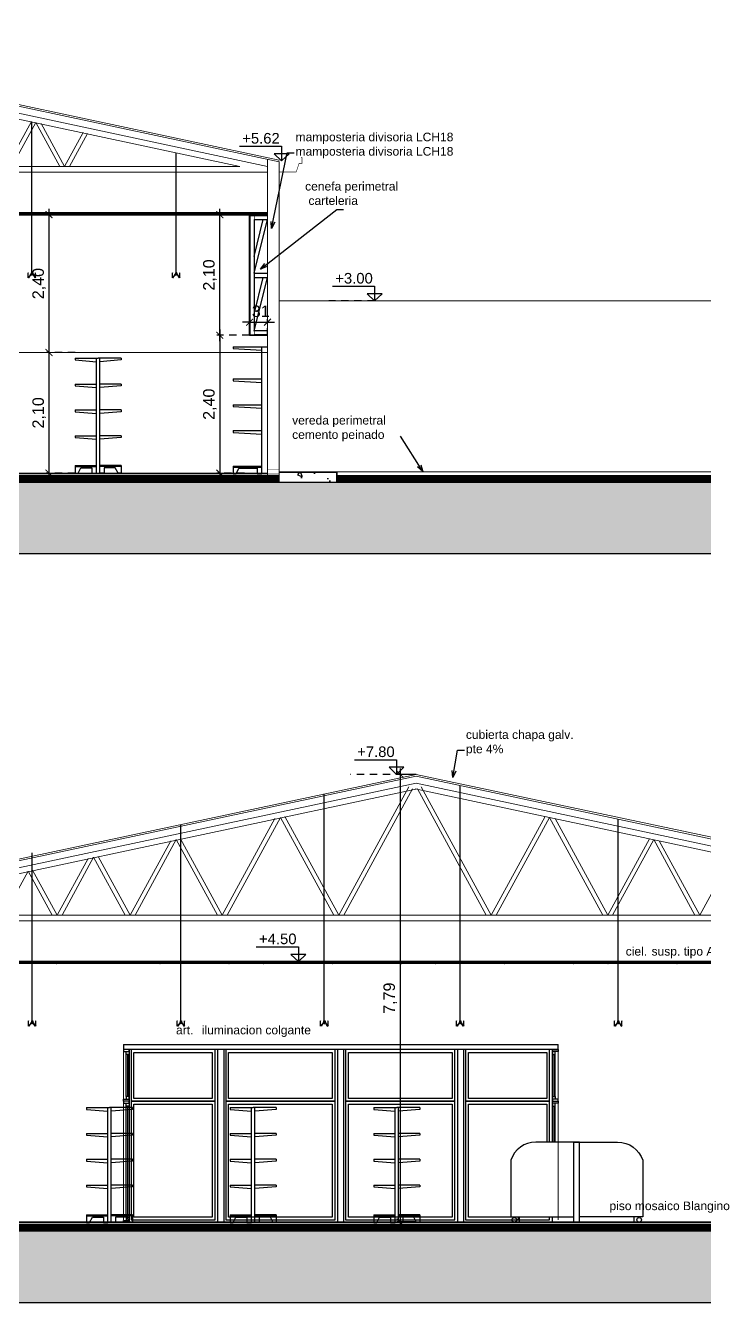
# Model space of a CAD drawing. Header units: metres. Extents: x 1093 to 1459, y -137 to 62.
# Drawn here: x 1297.76 to 1309.58, y -88.89 to -66.65 of the extents above; entities that cross this region are included whole.
import ezdxf

# ---------------------------------------------------------------- set-up
doc = ezdxf.new("R2010")
doc.units = ezdxf.units.M
doc.header["$LTSCALE"] = 0.508
doc.header["$PDMODE"] = 1
doc.header["$PDSIZE"] = -2
doc.linetypes.add('HIDDEN', pattern=[0.375, 0.25, -0.125])
doc.linetypes.add('HIDDEN2', pattern=[0.1875, 0.125, -0.0625])
doc.layers.get('0').update_dxf_attribs({"color": 9})
doc.layers.get('Defpoints').update_dxf_attribs({"color": 9})
for name, color, linetype in [('2-texto', 9, 'Continuous'), ('3-muros', 9, 'Continuous'), ('3-tabiques', 9, 'Continuous'), ('3-VISTA', 9, 'Continuous'), ('4-carpinterias', 9, 'Continuous'), ('7-artef', 9, 'Continuous'), ('7-equipamiento', 9, 'Continuous'), ('8-cotas-100', 9, 'Continuous'), ('9-Hatch', 9, 'Continuous'), ('Estructura', 9, 'HIDDEN2'), ('Iluminacion', 9, 'Continuous')]:
    doc.layers.add(name, color=color, linetype=linetype)
doc.styles.add('swiss', font='swissel.ttf')
doc.dimstyles.new('dim-100', dxfattribs={"dimtxt": 0.2, "dimasz": 0.12, "dimexe": 0.05, "dimexo": 0, "dimgap": 0.05, "dimtad": 1, "dimzin": 4, "dimtxsty": 'swiss', "dimblk": 'ARCHTICK', "dimcen": 0.5, "dimdle": 0.1, "dimclrd": 256, "dimclre": 252, "dimclrt": 256, "dimadec": 0, "dimazin": 0, "dimtfac": 1, "dimtix": 1, "dimtmove": 2, "dimatfit": 3, "dimldrblk": 'OPEN30', "dimfxl": 0.05, "dimtolj": 1, "dimtzin": 0, "dimarcsym": 0})

# ---------------------------------------------------------------- blocks, each defined once
blk = doc.blocks.new('*U233')
at = {"layer": '3-tabiques', "color": 3}
blk.add_lwpolyline([(-0.002, 0.019), (0.002, 0.019), (0.002, 0.011), (-0.002, 0.011)], close=True, dxfattribs=at)
for points in [[(0, -0.019), (0, 0.011)], [(-0.007, -0.019), (-0.007, -0.018), (-0.004, -0.018)], [(-0.007, -0.019), (0.007, -0.019)], [(0.007, -0.019), (0.007, -0.018), (0.004, -0.018)]]:
    blk.add_lwpolyline(points, dxfattribs=at)
blk = doc.blocks.new('*U234')
at = {"layer": '3-tabiques', "color": 0, "linetype": 'ByBlock', "lineweight": -2}
for p in [(-20.4, 0), (-19.8, 0), (-19.2, 0), (-18.6, 0), (-18, 0), (-17.4, 0), (-16.8, 0), (-16.2, 0), (-15.6, 0), (-15, 0), (-14.4, 0), (-13.8, 0), (-13.2, 0), (-12.6, 0), (-12, 0), (-11.4, 0), (-10.8, 0), (-10.2, 0), (-9.6, 0), (-9, 0), (-8.4, 0), (-7.8, 0), (-7.2, 0), (-6.6, 0), (-6, 0), (-5.4, 0), (-4.8, 0), (-4.2, 0), (-3.6, 0), (-3, 0), (-2.4, 0), (-1.8, 0), (-1.2, 0), (-0.6, 0), (0, 0)]:
    blk.add_blockref('*U233', p, dxfattribs=at)
blk = doc.blocks.new('_ARCHTICK')
at = {"color": 0, "linetype": 'ByBlock', "const_width": 0.15}
blk.add_lwpolyline([(-0.5, -0.5), (0.5, 0.5)], dxfattribs=at)
blk = doc.blocks.new('_Open30')
at = {"color": 0, "linetype": 'ByBlock', "lineweight": -2}
for p, q in [((-1, 0.27), (0, 0)), ((0, 0), (-1, -0.27)), ((0, 0), (-1, 0))]:
    blk.add_line(p, q, dxfattribs=at)
blk = doc.blocks.new('Lampara')
for points in [[(-0.12, 0), (-0.12, -0.25)], [(-0.12, 0), (0.12, 0)], [(0.12, 0), (0.12, -0.25)], [(-0.12, -0.25), (-0.65, -0.9), (-0.65, 0), (-0.59, -0.06)], [(-0.52, -0.9), (-0.6, -0.84)], [(-0.12, -0.25), (0.12, -0.25)], [(0.1, -0.25), (0.1, -0.12), (-0.1, -0.12), (-0.1, -0.25)], [(-0.08, -0.22), (0.08, -0.22)], [(0.12, -0.25), (0.64, -0.9), (0.64, 0), (0.59, -0.06)], [(0.52, -0.9), (0.6, -0.84)]]:
    blk.add_lwpolyline(points)
for points in [[(0.52, -0.9), (0.2, -0.34, 0.258271), (0.03, -0.25), (-0.03, -0.25, 0.258271), (-0.2, -0.34), (-0.52, -0.9)], [(-0.08, -0.22), (-0.08, -0.38, 0.414214), (-0.01, -0.45), (0.01, -0.45, 0.414214), (0.08, -0.38), (0.08, -0.22)]]:
    blk.add_lwpolyline(points, format="xyb")
blk = doc.blocks.new('*D460')
at = {"layer": '3-muros', "color": 252, "lineweight": -2, "transparency": 16777216}
for p, q in [((1304.562, -79.692), (1304.232, -79.692)), ((1304.562, -87.485), (1304.232, -87.485))]:
    blk.add_line(p, q, dxfattribs=at)
at = {"layer": '3-muros', "lineweight": -2, "transparency": 16777216}
blk.add_line((1304.282, -79.592), (1304.282, -87.585), dxfattribs=at)
at = {"layer": 'Defpoints', "color": 0, "transparency": 16777216}
for p in [(1304.562, -79.692), (1304.282, -87.485), (1304.562, -87.485)]:
    blk.add_point(p, dxfattribs=at)
at = {"layer": '3-muros', "lineweight": -2, "transparency": 16777216, "xscale": 0.12, "yscale": 0.12, "zscale": 0.12}
for p, rotation in [((1304.282, -79.692), 90), ((1304.282, -87.485), 270)]:
    blk.add_blockref('_ARCHTICK', p, dxfattribs=dict(at, rotation=rotation))
at = {"layer": '3-muros', "lineweight": 0, "transparency": 16777216, "insert": (1304.111, -83.589), "char_height": 0.2, "attachment_point": 5, "rotation": 90, "style": 'swiss'}
blk.add_mtext('\\A1;7,79', dxfattribs=at)
blk = doc.blocks.new('*D590')
at = {"layer": '8-cotas-100', "lineweight": -2, "transparency": 16777216}
blk.add_line((1301.143, -71.948), (1301.143, -74.548), dxfattribs=at)
at = {"layer": '8-cotas-100', "color": 252, "linetype": 'HIDDEN', "lineweight": -2, "transparency": 16777216}
for p, q in [((1301.661, -72.048), (1301.093, -72.048)), ((1301.571, -74.448), (1301.093, -74.448))]:
    blk.add_line(p, q, dxfattribs=at)
at = {"layer": 'Defpoints', "color": 0, "transparency": 16777216}
for p in [(1301.661, -72.048), (1301.143, -74.448), (1301.571, -74.448)]:
    blk.add_point(p, dxfattribs=at)
at = {"layer": '8-cotas-100', "lineweight": -2, "transparency": 16777216, "xscale": 0.12, "yscale": 0.12, "zscale": 0.12}
for p, rotation in [((1301.143, -72.048), 90), ((1301.143, -74.448), 270)]:
    blk.add_blockref('_ARCHTICK', p, dxfattribs=dict(at, rotation=rotation))
at = {"layer": '8-cotas-100', "transparency": 16777216, "insert": (1300.971, -73.248), "char_height": 0.2, "attachment_point": 5, "rotation": 90, "style": 'swiss'}
blk.add_mtext('\\A1;2,40', dxfattribs=at)
blk = doc.blocks.new('*D591')
at = {"layer": '8-cotas-100', "color": 252, "linetype": 'HIDDEN', "lineweight": -2, "transparency": 16777216}
for p, q in [((1301.143, -69.948), (1301.093, -69.948)), ((1301.143, -72.048), (1301.093, -72.048))]:
    blk.add_line(p, q, dxfattribs=at)
at = {"layer": '8-cotas-100', "lineweight": -2, "transparency": 16777216}
blk.add_line((1301.143, -72.148), (1301.143, -69.848), dxfattribs=at)
at = {"layer": 'Defpoints', "color": 0, "transparency": 16777216}
for p in [(1301.143, -69.948), (1301.143, -69.948), (1301.143, -72.048)]:
    blk.add_point(p, dxfattribs=at)
at = {"layer": '8-cotas-100', "lineweight": -2, "transparency": 16777216, "xscale": 0.12, "yscale": 0.12, "zscale": 0.12}
for p, rotation in [((1301.143, -69.948), 90), ((1301.143, -72.048), 270)]:
    blk.add_blockref('_ARCHTICK', p, dxfattribs=dict(at, rotation=rotation))
at = {"layer": '8-cotas-100', "transparency": 16777216, "insert": (1300.971, -70.998), "char_height": 0.2, "attachment_point": 5, "rotation": 90, "style": 'swiss'}
blk.add_mtext('\\A1;2,10', dxfattribs=at)
blk = doc.blocks.new('*D592')
at = {"layer": '8-cotas-100', "color": 252, "linetype": 'HIDDEN', "lineweight": -2, "transparency": 16777216}
for p, q in [((1301.661, -72.048), (1301.661, -71.77)), ((1301.974, -72.048), (1301.974, -71.77))]:
    blk.add_line(p, q, dxfattribs=at)
at = {"layer": '8-cotas-100', "lineweight": -2, "transparency": 16777216}
for p, q in [((1301.661, -71.82), (1301.541, -71.82)), ((1301.661, -71.82), (1301.974, -71.82)), ((1301.974, -71.82), (1302.094, -71.82))]:
    blk.add_line(p, q, dxfattribs=at)
at = {"layer": 'Defpoints', "color": 0, "transparency": 16777216}
for p in [(1301.974, -71.82), (1301.661, -72.048), (1301.974, -72.048)]:
    blk.add_point(p, dxfattribs=at)
at = {"layer": '8-cotas-100', "lineweight": -2, "transparency": 16777216, "xscale": 0.12, "yscale": 0.12, "zscale": 0.12}
blk.add_blockref('_ARCHTICK', (1301.661, -71.82), dxfattribs=at)
at = {"layer": '8-cotas-100', "lineweight": -2, "transparency": 16777216, "xscale": 0.12, "yscale": 0.12, "zscale": 0.12, "rotation": 180}
blk.add_blockref('_ARCHTICK', (1301.974, -71.82), dxfattribs=at)
at = {"layer": '8-cotas-100', "transparency": 16777216, "insert": (1301.817, -71.648), "char_height": 0.2, "attachment_point": 5, "style": 'swiss'}
blk.add_mtext('\\A1;,31', dxfattribs=at)
blk = doc.blocks.new('*D593')
at = {"layer": '8-cotas-100', "lineweight": -2, "transparency": 16777216}
blk.add_line((1298.17, -74.548), (1298.17, -72.248), dxfattribs=at)
at = {"layer": '8-cotas-100', "color": 252, "linetype": 'HIDDEN', "lineweight": -2, "transparency": 16777216}
for p, q in [((1298.624, -72.348), (1298.12, -72.348)), ((1298.624, -74.448), (1298.12, -74.448))]:
    blk.add_line(p, q, dxfattribs=at)
at = {"layer": 'Defpoints', "color": 0, "transparency": 16777216}
for p in [(1298.17, -72.348), (1298.624, -72.348), (1298.624, -74.448)]:
    blk.add_point(p, dxfattribs=at)
at = {"layer": '8-cotas-100', "lineweight": -2, "transparency": 16777216, "xscale": 0.12, "yscale": 0.12, "zscale": 0.12}
for p, rotation in [((1298.17, -72.348), 90), ((1298.17, -74.448), 270)]:
    blk.add_blockref('_ARCHTICK', p, dxfattribs=dict(at, rotation=rotation))
at = {"layer": '8-cotas-100', "transparency": 16777216, "insert": (1297.999, -73.398), "char_height": 0.2, "attachment_point": 5, "rotation": 90, "style": 'swiss'}
blk.add_mtext('\\A1;2,10', dxfattribs=at)
blk = doc.blocks.new('*D594')
at = {"layer": '8-cotas-100', "color": 252, "linetype": 'HIDDEN', "lineweight": -2, "transparency": 16777216}
for p, q in [((1298.17, -69.948), (1298.12, -69.948)), ((1298.624, -72.348), (1298.12, -72.348))]:
    blk.add_line(p, q, dxfattribs=at)
at = {"layer": '8-cotas-100', "lineweight": -2, "transparency": 16777216}
blk.add_line((1298.17, -72.448), (1298.17, -69.848), dxfattribs=at)
at = {"layer": 'Defpoints', "color": 0, "transparency": 16777216}
for p in [(1298.17, -69.948), (1298.17, -69.948), (1298.624, -72.348)]:
    blk.add_point(p, dxfattribs=at)
at = {"layer": '8-cotas-100', "lineweight": -2, "transparency": 16777216, "xscale": 0.12, "yscale": 0.12, "zscale": 0.12}
for p, rotation in [((1298.17, -69.948), 90), ((1298.17, -72.348), 270)]:
    blk.add_blockref('_ARCHTICK', p, dxfattribs=dict(at, rotation=rotation))
at = {"layer": '8-cotas-100', "transparency": 16777216, "insert": (1297.999, -71.148), "char_height": 0.2, "attachment_point": 5, "rotation": 90, "style": 'swiss'}
blk.add_mtext('\\A1;2,40', dxfattribs=at)

msp = doc.modelspace()

# ---------------------------------------------------------------- hatches: boundary and pattern name
at = {"layer": '9-Hatch'}
h = msp.add_hatch(dxfattribs=at)
h.set_pattern_fill('AR-CONC', color=256, scale=0.005, angle=-90)
h.set_pattern_definition([(320, (-19.79, -11.8144), (-0.07969543, -0.91092334), [0.09525, -1.04775]), (265, (-19.79, -11.8144), (0.9552842, 0.1762171), [0.0762, -0.8382029]), (10.451445, (-19.7966, -11.8903), (0.87558876, -0.73470624), [0.08095004, -0.8904512]), (316.1842, (-19.536, -11.8144), (-0.2102116, -1.3553952), [0.142875, -1.571625]), (6.63556, (-19.5535, -11.9273), (1.2371306, -1.1870207), [0.1214251, -1.335678]), (261.18415, (-19.536, -11.8144), (1.2371306, -1.1870207), [0.1142998, -1.2572987]), (291, (-19.5995, -11.9414), (-0.511326, -0.75807196), [0.09525, -1.04775]), (236, (-19.5995, -11.9414), (0.9209398, -0.30901014), [0.0762, -0.8382]), (341.451445, (-19.6421, -12.0045), (0.40961384, -1.0670821), [0.08095004, -0.8904497]), (307.5, (-19.79, -11.81436), (0.422775194, -0.01544302), [0, -0.82804, 0, -0.8509, 0, -0.841375]), (277.5, (-19.79, -11.81436), (0.50090287, -0.33409831), [0, -0.48514, 0, -0.80899, 0, -0.320675]), (237.5, (-19.79, -11.53115), (-0.02864372, -0.67795298), [0, -0.3175, 0, -0.9906, 0, -1.31445]), (227.5, (-19.79, -11.40415), (0.12713246, -0.7406459), [0, -0.41275, 0, -0.65786, 0, -0.93345])])
h.paths.add_polyline_path([(1302.174, -74.438), (1303.174, -74.438), (1303.174, -74.608), (1302.174, -74.608)])
h = msp.add_hatch(dxfattribs=at)
h.set_pattern_fill('HOUND', color=256, scale=0.1, angle=45)
h.set_pattern_definition([(45, (0, 0.21733), (0.336759605, 0.561266008), [2.54, -1.27]), (135, (0, 0.21733), (0.336759605, -0.561266008), [2.54, -1.27])])
h.paths.add_polyline_path([(1338.885, -75.85), (1338.885, -74.608), (1258.047, -74.608), (1258.047, -75.85)])
at = {"layer": '9-Hatch', "linetype": 'Continuous', "lineweight": 0}
h = msp.add_hatch(dxfattribs=at)
h.set_pattern_fill('ANSI31', color=256, scale=0.005, angle=-90)
h.set_pattern_definition([(315, (0.2, -11.814364), (0.01122532015, 0.01122532015), [])])
h.paths.add_polyline_path([(1302.174, -74.608), (1302.174, -74.488), (1258.574, -74.488), (1258.574, -74.608)])
h.paths.add_polyline_path([(1303.184, -74.488), (1303.184, -74.608), (1336.974, -74.608), (1336.974, -74.488)])
h = msp.add_hatch(dxfattribs=at)
h.set_pattern_fill('ANSI31', color=256, scale=0.005, angle=-90)
h.set_pattern_definition([(315, (29.026803, -24.85161), (0.01122532015, 0.01122532015), [])])
h.paths.add_polyline_path([(1272.31, -87.645), (1272.31, -87.525), (1258.774, -87.525), (1258.774, -87.645)])
h.paths.add_polyline_path([(1272.31, -87.525), (1272.31, -87.645), (1333.924, -87.645), (1333.924, -87.525)])
at = {"layer": '9-Hatch'}
h = msp.add_hatch(dxfattribs=at)
h.set_pattern_fill('HOUND', color=256, scale=0.1, angle=45)
h.set_pattern_definition([(45, (11.76061, 1.39057), (0.336759605, 0.561266008), [2.54, -1.27]), (135, (11.76061, 1.39057), (0.336759605, -0.561266008), [2.54, -1.27])])
h.paths.add_polyline_path([(1272.31, -88.887), (1272.31, -87.645), (1255.789, -87.645), (1255.789, -88.887)])
h.paths.add_polyline_path([(1272.31, -87.645), (1272.31, -88.887), (1334.196, -88.887), (1334.196, -87.645)])

# ---------------------------------------------------------------- linework, layer by layer
at = {"layer": '2-texto'}
for p, q in [((1302.349, -68.888), (1302.089, -68.888)), ((1303.969, -71.325), (1303.709, -71.325)), ((1304.35, -79.569), (1304.09, -79.569)), ((1302.641, -82.827), (1302.381, -82.827))]:
    msp.add_line(p, q, dxfattribs=at)
at = {"layer": '2-texto', "linetype": 'HIDDEN'}
for p, q in [((1303.839, -71.448), (1303.039, -71.448)), ((1304.562, -79.692), (1303.42, -79.692))]:
    msp.add_line(p, q, dxfattribs=at)
at = {"layer": '2-texto'}
for points in [[(1301.485, -68.757), (1302.219, -68.757), (1302.219, -69.011)], [(1302.219, -69.011), (1302.089, -68.888)], [(1302.219, -69.011), (1302.349, -68.888)], [(1303.105, -71.194), (1303.839, -71.194), (1303.839, -71.448)], [(1303.839, -71.448), (1303.709, -71.325)], [(1303.839, -71.448), (1303.969, -71.325)], [(1303.486, -79.437), (1304.22, -79.437), (1304.22, -79.692)], [(1304.22, -79.692), (1304.09, -79.569)], [(1304.22, -79.692), (1304.35, -79.569)], [(1301.777, -82.696), (1302.511, -82.696), (1302.511, -82.95)], [(1302.511, -82.95), (1302.381, -82.827)], [(1302.511, -82.95), (1302.641, -82.827)]]:
    msp.add_lwpolyline(points, dxfattribs=at)
at = {"layer": '3-muros', "linetype": 'Continuous', "lineweight": 0}
for p, q in [((1301.974, -68.985), (1301.974, -74.488)), ((1302.174, -69.028), (1302.174, -74.608)), ((1287.524, -72.348), (1301.974, -72.348)), ((1280.354, -74.448), (1301.974, -74.448)), ((1280.354, -74.458), (1301.974, -74.458)), ((1299.564, -84.485), (1299.564, -87.485)), ((1306.934, -84.485), (1306.934, -86.095)), ((1315.394, -87.485), (1293.774, -87.485)), ((1315.394, -87.495), (1293.774, -87.495)), ((1306.934, -87.395), (1306.934, -87.485))]:
    msp.add_line(p, q, dxfattribs=at)
at = {"layer": '3-muros', "lineweight": 0, "const_width": 0.01, "flags": 128}
msp.add_lwpolyline([(1301.974, -74.448), (1301.974, -74.378), (1302.174, -74.378), (1302.174, -74.462), (1301.974, -74.462), (1301.974, -74.378)], dxfattribs=at)
at = {"layer": '3-muros', "linetype": 'Continuous', "lineweight": 0, "flags": 128}
for points in [[(1303.184, -74.608), (1303.184, -74.428), (1302.174, -74.428)], [(1303.174, -74.608), (1303.174, -74.438), (1302.174, -74.438)]]:
    msp.add_lwpolyline(points, dxfattribs=at)
at = {"layer": '3-muros'}
msp.add_lwpolyline([(1258.047, -74.608), (1338.885, -74.608), (1338.885, -75.85), (1258.047, -75.85)], close=True, dxfattribs=at)
msp.add_lwpolyline([(1272.31, -88.887), (1334.196, -88.887), (1334.196, -87.645), (1272.31, -87.645)], dxfattribs=at)
at = {"layer": '3-tabiques'}
for p, q in [((1280.354, -69.911), (1301.974, -69.911)), ((1280.354, -69.933), (1301.974, -69.933)), ((1280.354, -69.948), (1301.974, -69.948)), ((1301.661, -69.948), (1301.974, -69.948)), ((1301.661, -72.048), (1301.661, -69.948)), ((1301.661, -72.048), (1301.974, -72.048)), ((1312.774, -82.948), (1293.774, -82.948)), ((1312.774, -82.97), (1293.774, -82.97)), ((1312.774, -82.985), (1293.774, -82.985)), ((1307.308, -87.495), (1307.308, -86.095)), ((1307.408, -86.095), (1307.308, -86.095)), ((1307.308, -87.495), (1307.308, -86.095)), ((1307.308, -86.095), (1307.408, -86.095)), ((1307.408, -87.495), (1307.408, -86.095)), ((1307.408, -87.495), (1307.408, -86.095))]:
    msp.add_line(p, q, dxfattribs=at)
at = {"layer": '3-tabiques', "linetype": 'Continuous', "lineweight": 0}
for p, q in [((1307.034, -84.395), (1299.464, -84.395)), ((1299.464, -84.485), (1299.464, -84.395)), ((1299.47, -84.485), (1299.47, -84.395)), ((1307.027, -84.402), (1299.47, -84.402)), ((1307.027, -84.479), (1299.47, -84.479)), ((1307.027, -84.485), (1307.027, -84.395)), ((1307.034, -84.485), (1307.034, -84.395)), ((1299.464, -84.485), (1307.034, -84.485)), ((1306.474, -84.485), (1300.024, -84.485))]:
    msp.add_line(p, q, dxfattribs=at)
at = {"layer": '3-tabiques', "const_width": 0.01}
for points in [[(1301.674, -69.989), (1301.674, -69.961), (1301.744, -69.961), (1301.744, -69.989)], [(1301.772, -69.961), (1301.744, -69.961), (1301.744, -70.031), (1301.772, -70.031)], [(1301.946, -69.961), (1301.974, -69.961), (1301.974, -70.031), (1301.946, -70.031)], [(1301.772, -70.969), (1301.744, -70.969), (1301.744, -71.039), (1301.772, -71.039)], [(1301.946, -70.969), (1301.974, -70.969), (1301.974, -71.039), (1301.946, -71.039)], [(1301.674, -72.008), (1301.674, -72.036), (1301.744, -72.036), (1301.744, -72.008)], [(1301.772, -71.966), (1301.744, -71.966), (1301.744, -72.036), (1301.772, -72.036)], [(1301.946, -71.966), (1301.974, -71.966), (1301.974, -72.036), (1301.946, -72.036)]]:
    msp.add_lwpolyline(points, dxfattribs=at)
at = {"layer": '3-VISTA', "lineweight": 0}
for p, q in [((1291.185, -66.655), (1302.174, -68.997)), ((1291.185, -66.685), (1302.174, -69.028)), ((1291.164, -66.906), (1301.494, -69.108)), ((1291.185, -66.808), (1301.974, -69.108)), ((1297.863, -68.325), (1297.436, -69.108)), ((1297.939, -68.341), (1297.521, -69.108)), ((1297.939, -68.341), (1298.357, -69.108)), ((1298.036, -68.362), (1298.442, -69.108)), ((1298.764, -68.517), (1298.442, -69.108)), ((1298.841, -68.534), (1298.528, -69.108)), ((1280.876, -69.108), (1301.494, -69.108)), ((1280.621, -69.208), (1301.974, -69.208)), ((1303.839, -71.448), (1303.375, -71.448)), ((1304.562, -79.692), (1293.574, -82.035)), ((1304.562, -79.723), (1293.574, -82.065)), ((1304.562, -79.692), (1314.962, -81.909)), ((1304.562, -79.723), (1314.956, -81.938)), ((1304.562, -79.845), (1293.774, -82.145)), ((1304.583, -79.943), (1293.794, -82.243)), ((1304.434, -79.907), (1303.214, -82.145)), ((1304.5, -79.943), (1303.3, -82.145)), ((1304.542, -79.943), (1315.126, -82.2)), ((1304.562, -79.845), (1315.126, -82.097)), ((1304.583, -79.943), (1305.783, -82.145)), ((1304.649, -79.907), (1305.869, -82.145)), ((1302.104, -80.463), (1301.187, -82.145)), ((1302.201, -80.442), (1301.273, -82.145)), ((1302.201, -80.442), (1303.129, -82.145)), ((1302.277, -80.426), (1303.214, -82.145)), ((1306.806, -80.426), (1305.869, -82.145)), ((1306.882, -80.442), (1305.954, -82.145)), ((1306.882, -80.442), (1307.81, -82.145)), ((1306.979, -80.463), (1307.896, -82.145)), ((1300.288, -80.85), (1299.582, -82.145)), ((1300.385, -80.829), (1299.668, -82.145)), ((1300.385, -80.829), (1301.102, -82.145)), ((1300.461, -80.813), (1301.187, -82.145)), ((1308.622, -80.813), (1307.896, -82.145)), ((1308.698, -80.829), (1307.981, -82.145)), ((1308.698, -80.829), (1309.415, -82.145)), ((1308.795, -80.85), (1309.501, -82.145)), ((1298.947, -81.136), (1298.397, -82.145)), ((1298.947, -81.136), (1299.497, -82.145)), ((1299.023, -81.12), (1299.582, -82.145)), ((1310.06, -81.12), (1309.501, -82.145)), ((1297.885, -81.362), (1298.311, -82.145)), ((1298.85, -81.157), (1298.311, -82.145)), ((1297.808, -81.379), (1297.39, -82.145)), ((1297.808, -81.379), (1298.226, -82.145)), ((1315.126, -82.145), (1293.774, -82.145)), ((1315.126, -82.245), (1293.774, -82.245))]:
    msp.add_line(p, q, dxfattribs=at)
at = {"layer": '3-VISTA'}
for p, q in [((1301.674, -72.036), (1301.674, -69.961)), ((1301.674, -69.961), (1301.974, -69.961)), ((1301.744, -70.031), (1301.974, -70.031)), ((1301.744, -70.031), (1301.744, -71.966)), ((1301.744, -70.969), (1301.974, -70.031)), ((1301.744, -70.674), (1301.901, -70.031)), ((1301.744, -70.969), (1301.974, -70.969)), ((1301.744, -71.039), (1301.96, -71.039)), ((1301.744, -71.978), (1301.974, -71.039)), ((1301.744, -71.682), (1301.901, -71.039)), ((1301.744, -71.966), (1301.974, -71.966)), ((1301.744, -72.036), (1301.96, -72.036))]:
    msp.add_line(p, q, dxfattribs=at)
at = {"layer": '3-VISTA', "linetype": 'Continuous', "lineweight": 0}
for p, q in [((1337.074, -71.448), (1302.174, -71.448)), ((1336.974, -74.428), (1302.174, -74.428)), ((1299.464, -84.52), (1299.464, -85.35)), ((1307.034, -84.485), (1307.034, -85.35)), ((1299.464, -85.42), (1299.464, -87.45)), ((1307.034, -85.42), (1307.034, -87.45))]:
    msp.add_line(p, q, dxfattribs=at)
at = {"layer": '4-carpinterias'}
for p, q in [((1301.374, -72.248), (1301.874, -72.248)), ((1299.514, -85.3), (1299.514, -84.57)), ((1299.539, -84.57), (1299.539, -85.3)), ((1299.564, -85.3), (1299.564, -84.57)), ((1306.934, -85.3), (1306.934, -84.57)), ((1306.959, -84.57), (1306.959, -85.3)), ((1306.984, -85.3), (1306.984, -84.57)), ((1299.514, -87.4), (1299.514, -85.47)), ((1299.539, -85.47), (1299.539, -87.4)), ((1306.959, -85.47), (1306.959, -86.095)), ((1306.984, -86.095), (1306.984, -85.47)), ((1306.959, -87.395), (1306.959, -87.4)), ((1306.984, -87.4), (1306.984, -87.395))]:
    msp.add_line(p, q, dxfattribs=at)
at = {"layer": '4-carpinterias', "lineweight": 0, "const_width": 0.01, "flags": 128}
msp.add_lwpolyline([(1302.174, -69.004), (1302.174, -69.204), (1302.474, -69.204), (1302.524, -69.054), (1302.574, -69.054), (1302.574, -68.954), (1302.554, -68.954)], dxfattribs=at)
at = {"layer": '4-carpinterias'}
for points in [[(1299.464, -84.485), (1299.464, -84.52), (1299.564, -84.52), (1299.564, -84.485), (1299.464, -84.485)], [(1299.564, -84.52), (1299.564, -84.57), (1299.514, -84.57), (1299.514, -84.52)], [(1301.111, -87.485), (1301.111, -84.485), (1299.564, -84.485), (1299.564, -87.485)], [(1303.199, -87.485), (1303.199, -84.485), (1301.211, -84.485), (1301.211, -87.485)], [(1305.286, -87.485), (1305.286, -84.485), (1303.299, -84.485), (1303.299, -87.485)], [(1306.934, -86.095), (1306.934, -84.485), (1305.386, -84.485), (1305.386, -87.485)], [(1307.034, -84.485), (1307.034, -84.52), (1306.934, -84.52), (1306.934, -84.485), (1307.034, -84.485)], [(1306.934, -84.52), (1306.934, -84.57), (1306.984, -84.57), (1306.984, -84.52)], [(1299.464, -85.385), (1299.464, -85.35), (1299.564, -85.35), (1299.564, -85.385), (1299.464, -85.385)], [(1299.564, -85.35), (1299.564, -85.3), (1299.514, -85.3), (1299.514, -85.35)], [(1306.934, -85.35), (1306.934, -85.3), (1306.984, -85.3), (1306.984, -85.35)], [(1307.034, -85.385), (1307.034, -85.35), (1306.934, -85.35), (1306.934, -85.385), (1307.034, -85.385)], [(1299.464, -85.385), (1299.464, -85.42), (1299.564, -85.42), (1299.564, -85.385), (1299.464, -85.385)], [(1299.564, -85.42), (1299.564, -85.47), (1299.514, -85.47), (1299.514, -85.42)], [(1306.884, -86.095), (1306.884, -85.385), (1305.421, -85.385), (1305.421, -87.45), (1306.884, -87.45), (1306.884, -87.395)], [(1306.834, -87.395), (1306.834, -87.4), (1305.471, -87.4), (1305.471, -85.435), (1306.834, -85.435), (1306.834, -86.095)], [(1307.034, -85.385), (1307.034, -85.42), (1306.934, -85.42), (1306.934, -85.385), (1307.034, -85.385)], [(1306.934, -85.42), (1306.934, -85.47), (1306.984, -85.47), (1306.984, -85.42)], [(1299.464, -87.495), (1299.464, -87.46), (1299.564, -87.46), (1299.564, -87.495), (1299.464, -87.495)], [(1299.564, -87.46), (1299.564, -87.41), (1299.514, -87.41), (1299.514, -87.46)], [(1306.339, -87.395), (1306.339, -87.45), (1306.311, -87.45)], [(1306.934, -87.485), (1306.934, -87.395)]]:
    msp.add_lwpolyline(points, dxfattribs=at)
for points in [[(1301.061, -84.485), (1299.599, -84.485), (1299.599, -85.385), (1301.061, -85.385)], [(1299.649, -84.535), (1301.011, -84.535), (1301.011, -85.335), (1299.649, -85.335)], [(1303.149, -84.485), (1301.246, -84.485), (1301.246, -85.385), (1303.149, -85.385)], [(1301.296, -84.535), (1303.099, -84.535), (1303.099, -85.335), (1301.296, -85.335)], [(1305.236, -84.485), (1303.334, -84.485), (1303.334, -85.385), (1305.236, -85.385)], [(1303.384, -84.535), (1305.186, -84.535), (1305.186, -85.335), (1303.384, -85.335)], [(1306.884, -84.485), (1305.421, -84.485), (1305.421, -85.385), (1306.884, -85.385)], [(1305.471, -84.535), (1306.834, -84.535), (1306.834, -85.335), (1305.471, -85.335)], [(1301.061, -85.385), (1299.599, -85.385), (1299.599, -87.45), (1301.061, -87.45)], [(1299.649, -85.435), (1301.011, -85.435), (1301.011, -87.4), (1299.649, -87.4)], [(1303.149, -85.385), (1301.246, -85.385), (1301.246, -87.45), (1303.149, -87.45)], [(1301.296, -85.435), (1303.099, -85.435), (1303.099, -87.4), (1301.296, -87.4)], [(1305.236, -85.385), (1303.334, -85.385), (1303.334, -87.45), (1305.236, -87.45)], [(1303.384, -85.435), (1305.186, -85.435), (1305.186, -87.4), (1303.384, -87.4)]]:
    msp.add_lwpolyline(points, close=True, dxfattribs=at)
at = {"layer": '7-artef'}
for p, q in [((1301.374, -72.248), (1301.874, -72.248)), ((1301.374, -72.248), (1301.374, -72.278)), ((1301.874, -74.448), (1301.874, -72.248)), ((1301.874, -72.248), (1301.974, -72.248)), ((1298.624, -72.448), (1298.994, -72.448)), ((1298.624, -72.448), (1298.624, -72.478)), ((1298.994, -74.448), (1298.994, -72.448)), ((1298.994, -72.448), (1299.024, -72.448)), ((1299.053, -72.448), (1299.024, -72.448)), ((1299.424, -72.448), (1299.053, -72.448)), ((1299.053, -74.448), (1299.053, -72.448)), ((1299.424, -72.448), (1299.424, -72.478)), ((1301.374, -72.278), (1301.874, -72.308)), ((1298.624, -72.478), (1298.994, -72.508)), ((1299.424, -72.478), (1299.053, -72.508)), ((1298.624, -72.898), (1298.994, -72.898)), ((1298.624, -72.898), (1298.624, -72.928)), ((1299.424, -72.898), (1299.053, -72.898)), ((1299.424, -72.898), (1299.424, -72.928)), ((1301.374, -72.808), (1301.874, -72.808)), ((1301.374, -72.808), (1301.374, -72.838)), ((1301.374, -72.838), (1301.874, -72.868)), ((1298.624, -72.928), (1298.994, -72.958)), ((1299.424, -72.928), (1299.053, -72.958)), ((1298.624, -73.348), (1298.994, -73.348)), ((1298.624, -73.348), (1298.624, -73.378)), ((1299.424, -73.348), (1299.053, -73.348)), ((1299.424, -73.348), (1299.424, -73.378)), ((1301.374, -73.258), (1301.874, -73.258)), ((1301.374, -73.258), (1301.374, -73.288)), ((1301.374, -73.288), (1301.874, -73.318)), ((1298.624, -73.378), (1298.994, -73.408)), ((1299.424, -73.378), (1299.053, -73.408)), ((1298.624, -73.798), (1298.994, -73.798)), ((1298.624, -73.798), (1298.624, -73.828)), ((1299.424, -73.798), (1299.053, -73.798)), ((1299.424, -73.798), (1299.424, -73.828)), ((1301.374, -73.708), (1301.874, -73.708)), ((1301.374, -73.708), (1301.374, -73.738)), ((1301.374, -73.738), (1301.874, -73.768)), ((1298.624, -73.828), (1298.994, -73.858)), ((1299.424, -73.828), (1299.053, -73.858)), ((1298.624, -74.314), (1298.994, -74.314)), ((1298.624, -74.314), (1298.624, -74.448)), ((1298.624, -74.334), (1298.994, -74.334)), ((1298.624, -74.448), (1298.677, -74.448)), ((1298.677, -74.448), (1298.724, -74.353)), ((1298.724, -74.353), (1298.917, -74.353)), ((1298.917, -74.353), (1298.917, -74.448)), ((1298.917, -74.448), (1298.994, -74.448)), ((1299.424, -74.314), (1299.053, -74.314)), ((1299.424, -74.334), (1299.053, -74.334)), ((1299.13, -74.448), (1299.053, -74.448)), ((1299.323, -74.353), (1299.13, -74.353)), ((1299.13, -74.353), (1299.13, -74.448)), ((1299.371, -74.448), (1299.323, -74.353)), ((1299.424, -74.448), (1299.371, -74.448)), ((1299.424, -74.314), (1299.424, -74.448)), ((1301.374, -74.324), (1301.874, -74.324)), ((1301.374, -74.324), (1301.374, -74.458)), ((1301.374, -74.344), (1301.874, -74.344)), ((1301.374, -74.458), (1301.427, -74.458)), ((1301.427, -74.458), (1301.474, -74.363)), ((1301.474, -74.363), (1301.796, -74.363)), ((1301.796, -74.363), (1301.796, -74.458)), ((1301.796, -74.458), (1301.874, -74.458)), ((1298.823, -85.495), (1299.194, -85.495)), ((1298.823, -85.495), (1298.823, -85.525)), ((1298.823, -85.525), (1299.194, -85.555)), ((1299.194, -87.495), (1299.194, -85.495)), ((1299.194, -85.495), (1299.223, -85.495)), ((1299.253, -85.495), (1299.223, -85.495)), ((1299.623, -85.495), (1299.253, -85.495)), ((1299.253, -87.495), (1299.253, -85.495)), ((1299.623, -85.525), (1299.253, -85.555)), ((1299.623, -85.495), (1299.623, -85.525)), ((1301.323, -85.495), (1301.694, -85.495)), ((1301.323, -85.495), (1301.323, -85.525)), ((1301.323, -85.525), (1301.694, -85.555)), ((1301.694, -87.495), (1301.694, -85.495)), ((1301.694, -85.495), (1301.723, -85.495)), ((1301.753, -85.495), (1301.723, -85.495)), ((1302.123, -85.495), (1301.753, -85.495)), ((1301.753, -87.495), (1301.753, -85.495)), ((1302.123, -85.525), (1301.753, -85.555)), ((1302.123, -85.495), (1302.123, -85.525)), ((1303.823, -85.495), (1304.194, -85.495)), ((1303.823, -85.495), (1303.823, -85.525)), ((1303.823, -85.525), (1304.194, -85.555)), ((1304.194, -87.495), (1304.194, -85.495)), ((1304.194, -85.495), (1304.223, -85.495)), ((1304.253, -85.495), (1304.223, -85.495)), ((1304.623, -85.495), (1304.253, -85.495)), ((1304.253, -87.495), (1304.253, -85.495)), ((1304.623, -85.525), (1304.253, -85.555)), ((1304.623, -85.495), (1304.623, -85.525)), ((1298.823, -85.945), (1299.194, -85.945)), ((1298.823, -85.945), (1298.823, -85.975)), ((1298.823, -85.975), (1299.194, -86.005)), ((1299.623, -85.945), (1299.253, -85.945)), ((1299.623, -85.975), (1299.253, -86.005)), ((1299.623, -85.945), (1299.623, -85.975)), ((1301.323, -85.945), (1301.694, -85.945)), ((1301.323, -85.945), (1301.323, -85.975)), ((1301.323, -85.975), (1301.694, -86.005)), ((1302.123, -85.945), (1301.753, -85.945)), ((1302.123, -85.975), (1301.753, -86.005)), ((1302.123, -85.945), (1302.123, -85.975)), ((1303.823, -85.945), (1304.194, -85.945)), ((1303.823, -85.945), (1303.823, -85.975)), ((1303.823, -85.975), (1304.194, -86.005)), ((1304.623, -85.945), (1304.253, -85.945)), ((1304.623, -85.975), (1304.253, -86.005)), ((1304.623, -85.945), (1304.623, -85.975)), ((1298.823, -86.395), (1299.194, -86.395)), ((1298.823, -86.395), (1298.823, -86.425)), ((1298.823, -86.425), (1299.194, -86.455)), ((1299.623, -86.395), (1299.253, -86.395)), ((1299.623, -86.425), (1299.253, -86.455)), ((1299.623, -86.395), (1299.623, -86.425)), ((1301.323, -86.395), (1301.694, -86.395)), ((1301.323, -86.395), (1301.323, -86.425)), ((1301.323, -86.425), (1301.694, -86.455)), ((1302.123, -86.395), (1301.753, -86.395)), ((1302.123, -86.425), (1301.753, -86.455)), ((1302.123, -86.395), (1302.123, -86.425)), ((1303.823, -86.395), (1304.194, -86.395)), ((1303.823, -86.395), (1303.823, -86.425)), ((1303.823, -86.425), (1304.194, -86.455)), ((1304.623, -86.395), (1304.253, -86.395)), ((1304.623, -86.425), (1304.253, -86.455)), ((1304.623, -86.395), (1304.623, -86.425)), ((1298.823, -86.845), (1299.194, -86.845)), ((1298.823, -86.845), (1298.823, -86.875)), ((1298.823, -86.875), (1299.194, -86.905)), ((1299.623, -86.845), (1299.253, -86.845)), ((1299.623, -86.875), (1299.253, -86.905)), ((1299.623, -86.845), (1299.623, -86.875)), ((1301.323, -86.845), (1301.694, -86.845)), ((1301.323, -86.845), (1301.323, -86.875)), ((1301.323, -86.875), (1301.694, -86.905)), ((1302.123, -86.845), (1301.753, -86.845)), ((1302.123, -86.875), (1301.753, -86.905)), ((1302.123, -86.845), (1302.123, -86.875)), ((1303.823, -86.845), (1304.194, -86.845)), ((1303.823, -86.845), (1303.823, -86.875)), ((1303.823, -86.875), (1304.194, -86.905)), ((1304.623, -86.845), (1304.253, -86.845)), ((1304.623, -86.875), (1304.253, -86.905)), ((1304.623, -86.845), (1304.623, -86.875)), ((1298.823, -87.361), (1299.194, -87.361)), ((1298.823, -87.361), (1298.823, -87.495)), ((1299.623, -87.361), (1299.253, -87.361)), ((1299.623, -87.361), (1299.623, -87.495)), ((1301.323, -87.361), (1301.694, -87.361)), ((1301.323, -87.361), (1301.323, -87.495)), ((1302.123, -87.361), (1301.753, -87.361)), ((1302.123, -87.361), (1302.123, -87.495)), ((1303.823, -87.361), (1304.194, -87.361)), ((1303.823, -87.361), (1303.823, -87.495)), ((1304.623, -87.361), (1304.253, -87.361)), ((1304.623, -87.361), (1304.623, -87.495)), ((1298.823, -87.381), (1299.194, -87.381)), ((1298.823, -87.495), (1298.876, -87.495)), ((1298.876, -87.495), (1298.924, -87.4)), ((1298.924, -87.4), (1299.116, -87.4)), ((1299.116, -87.4), (1299.116, -87.495)), ((1299.116, -87.495), (1299.194, -87.495)), ((1299.623, -87.381), (1299.253, -87.381)), ((1299.33, -87.495), (1299.253, -87.495)), ((1299.523, -87.4), (1299.33, -87.4)), ((1299.33, -87.4), (1299.33, -87.495)), ((1299.57, -87.495), (1299.523, -87.4)), ((1299.623, -87.495), (1299.57, -87.495)), ((1301.323, -87.381), (1301.694, -87.381)), ((1301.323, -87.495), (1301.376, -87.495)), ((1301.376, -87.495), (1301.424, -87.4)), ((1301.424, -87.4), (1301.616, -87.4)), ((1301.616, -87.4), (1301.616, -87.495)), ((1301.616, -87.495), (1301.694, -87.495)), ((1302.123, -87.381), (1301.753, -87.381)), ((1301.83, -87.495), (1301.753, -87.495)), ((1302.023, -87.4), (1301.83, -87.4)), ((1301.83, -87.4), (1301.83, -87.495)), ((1302.07, -87.495), (1302.023, -87.4)), ((1302.123, -87.495), (1302.07, -87.495)), ((1303.823, -87.381), (1304.194, -87.381)), ((1303.823, -87.495), (1303.876, -87.495)), ((1303.876, -87.495), (1303.924, -87.4)), ((1303.924, -87.4), (1304.116, -87.4)), ((1304.116, -87.4), (1304.116, -87.495)), ((1304.116, -87.495), (1304.194, -87.495)), ((1304.623, -87.381), (1304.253, -87.381)), ((1304.33, -87.495), (1304.253, -87.495)), ((1304.523, -87.4), (1304.33, -87.4)), ((1304.33, -87.4), (1304.33, -87.495)), ((1304.57, -87.495), (1304.523, -87.4)), ((1304.623, -87.495), (1304.57, -87.495))]:
    msp.add_line(p, q, dxfattribs=at)
at = {"layer": '7-equipamiento'}
for p, q in [((1306.208, -87.395), (1307.308, -87.395)), ((1306.361, -87.495), (1306.361, -87.395)), ((1308.508, -87.395), (1307.408, -87.395)), ((1308.355, -87.502), (1308.355, -87.402))]:
    msp.add_line(p, q, dxfattribs=at)
for points in [[(1307.308, -86.095), (1307.308, -86.095), (1306.646, -86.095, 0.323665), (1306.208, -86.412), (1306.208, -87.395)], [(1307.408, -86.095), (1307.408, -86.095), (1308.07, -86.095, -0.323665), (1308.508, -86.412), (1308.508, -87.395)]]:
    msp.add_lwpolyline(points, format="xyb", dxfattribs=at)
for centre in [(1306.272, -87.448), (1308.445, -87.448)]:
    msp.add_circle(centre, 0.0395, dxfattribs=at)
at = {"layer": 'Estructura', "linetype": 'Continuous', "lineweight": 0}
for p, q in [((1258.574, -74.488), (1302.174, -74.488)), ((1303.184, -74.488), (1336.974, -74.488)), ((1333.924, -87.525), (1293.774, -87.525))]:
    msp.add_line(p, q, dxfattribs=at)
at = {"layer": 'Iluminacion'}
for points in [[(1297.871, -70.958), (1297.871, -68.336)], [(1300.383, -70.958), (1300.383, -68.871)], [(1302.963, -83.986), (1302.963, -80.033)], [(1305.328, -83.986), (1305.328, -79.886)], [(1308.081, -83.986), (1308.081, -80.473)], [(1300.467, -83.986), (1300.467, -80.565)], [(1297.876, -83.986), (1297.876, -81.061)]]:
    msp.add_lwpolyline(points, dxfattribs=at)

# ---------------------------------------------------------------- block references
at = {"layer": '3-tabiques'}
msp.add_blockref('*U234', (1301.039, -69.931), dxfattribs=at)
at = {"layer": '3-tabiques', "linetype": 'ByBlock', "lineweight": -2, "xscale": -1}
for p in [(1298.308, -82.968), (1298.908, -82.968), (1299.508, -82.968), (1300.108, -82.968), (1300.708, -82.968), (1301.308, -82.968), (1301.908, -82.968), (1302.508, -82.968), (1303.108, -82.968), (1303.708, -82.968), (1304.308, -82.968), (1304.908, -82.968), (1305.508, -82.968), (1306.108, -82.968), (1306.708, -82.968), (1307.308, -82.968), (1307.908, -82.968), (1308.508, -82.968), (1309.108, -82.968)]:
    msp.add_blockref('*U233', p, dxfattribs=at)
at = {"layer": 'Iluminacion', "yscale": 0.1, "zscale": 0.1}
for p, xscale in [((1297.871, -70.958), -0.1), ((1297.871, -70.958), -0.1), ((1300.383, -70.958), -0.1), ((1300.383, -70.958), -0.1), ((1297.876, -83.986), 0.1), ((1300.467, -83.986), 0.1), ((1302.963, -83.986), 0.1), ((1305.328, -83.986), 0.1), ((1308.081, -83.986), 0.1)]:
    msp.add_blockref('Lampara', p, dxfattribs=dict(at, xscale=xscale))

# ---------------------------------------------------------------- texts
at = {"layer": '2-texto', "style": 'swiss'}
for s, p in [('+5.62', (1301.534, -68.71)), ('+3.00', (1303.154, -71.147)), ('+7.80', (1303.535, -79.391)), ('+4.50', (1301.826, -82.649))]:
    msp.add_text(s, height=0.1847, dxfattribs=at).set_placement(p)
at = {"layer": '2-texto', "char_height": 0.15, "width": 3.95327, "attachment_point": 7, "style": 'swiss'}
for s, insert in [('\\A1;mamposteria divisoria LCH18', (1302.462, -68.715)), ('\\A1;mamposteria divisoria LCH18', (1302.462, -68.965)), ('\\A1;cenefa perimetral\\P carteleria', (1302.629, -69.78)), ('\\A1;vereda perimetral\\Pcemento peinado', (1302.403, -73.897)), ('\\A1;cubierta chapa galv.\\Ppte 4%', (1305.428, -79.37)), ('\\A1;\\pi-0.45,l0.6,t0.6;ciel.^Isusp. tipo Armstrong h:4,50mts', (1308.06, -82.893)), ('\\A1;\\pi-0.45,l0.75,t0.75;art.^Iiluminacion colgante', (1300.081, -84.264)), ('\\A1;piso mosaico Blangino', (1307.927, -87.325))]:
    msp.add_mtext(s, dxfattribs=dict(at, insert=insert))

# ---------------------------------------------------------------- dimensions: what is measured, and where the dimension line sits
at = {"layer": '3-muros', "lineweight": 0}
dim = msp.add_linear_dim(base=(1304.282, -87.485), p1=(1304.562, -79.692), p2=(1304.562, -87.485), angle=90, dimstyle='dim-100', dxfattribs=at)
dim.commit()
dim.dimension.update_dxf_attribs({"geometry": '*D460', "text_midpoint": (1304.111, -83.589)})
at = {"layer": '8-cotas-100'}
for base, p1, p2, angle, picture, middle in [((1298.17, -69.948), (1298.624, -72.348), (1298.17, -69.948), 90, '*D594', (1297.999, -71.148)), ((1301.143, -69.948), (1301.143, -72.048), (1301.143, -69.948), 90, '*D591', (1300.971, -70.998)), ((1301.974, -71.82), (1301.661, -72.048), (1301.974, -72.048), 180, '*D592', (1301.817, -71.648)), ((1301.143, -74.448), (1301.661, -72.048), (1301.571, -74.448), 90, '*D590', (1300.971, -73.248)), ((1298.17, -72.348), (1298.624, -74.448), (1298.624, -72.348), 90, '*D593', (1297.999, -73.398))]:
    dim = msp.add_linear_dim(base=base, p1=p1, p2=p2, angle=angle, dimstyle='dim-100', dxfattribs=at)
    dim.commit()
    dim.dimension.update_dxf_attribs({"geometry": picture, "text_midpoint": middle})

# ---------------------------------------------------------------- leaders
at = {"layer": '8-cotas-100', "annotation_type": 0, "has_hookline": 1, "hookline_direction": 0}
for points in [[(1302.046, -70.188), (1302.316, -68.869), (1302.436, -68.869)], [(1301.852, -70.898), (1303.178, -69.856), (1303.298, -69.856)], [(1305.2, -79.748), (1305.282, -79.274), (1305.402, -79.274)]]:
    msp.add_leader(points, dimstyle='dim-100', override={"dimgap": 0.05, "dimtad": 0, "dimarcsym": 1}, dxfattribs=at)
at = {"layer": '8-cotas-100'}
msp.add_leader([(1304.678, -74.422), (1304.288, -73.802)], dimstyle='dim-100', override={"dimgap": 0.05, "dimtad": 0, "dimarcsym": 1}, dxfattribs=at)

doc.saveas('drawing.dxf')
